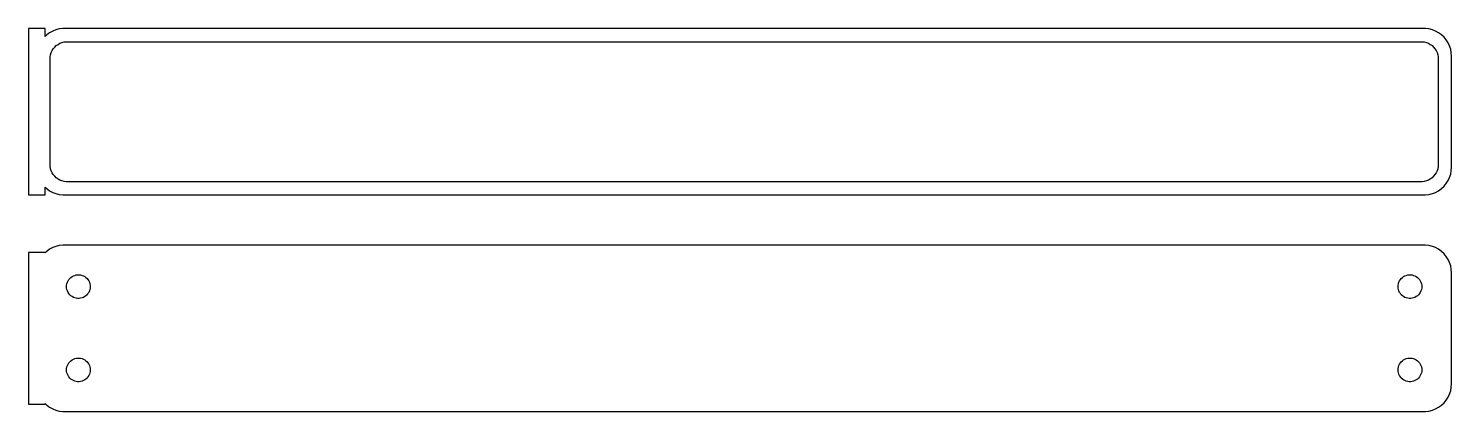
# Model space of a CAD drawing. Header units: metres. Extents: x -129 to 128, y 63 to 132.
import ezdxf

# ---------------------------------------------------------------- set-up
doc = ezdxf.new("R2010")
doc.units = ezdxf.units.M

msp = doc.modelspace()

# ---------------------------------------------------------------- linework, layer by layer
for p, q in [((-126, 131.979), (-129, 131.979)), ((-129, 131.979), (-129, 102.021)), ((-126, 130.559), (-126, 131.979)), ((-125.687, 130.853), (-126, 130.559)), ((-125.179, 131.222), (-125.687, 130.853)), ((-124.629, 131.524), (-125.179, 131.222)), ((-124.045, 131.755), (-124.629, 131.524)), ((-123.437, 131.911), (-124.045, 131.755)), ((-122.814, 131.99), (-123.437, 131.911)), ((122.814, 131.99), (-122.814, 131.99)), ((123.437, 131.911), (122.814, 131.99)), ((124.045, 131.755), (123.437, 131.911)), ((124.629, 131.524), (124.045, 131.755)), ((125.179, 131.222), (124.629, 131.524)), ((125.687, 130.853), (125.179, 131.222)), ((126.145, 130.423), (125.687, 130.853)), ((-124.728, 128), (-124.518, 128.33)), ((-124.518, 128.33), (-124.269, 128.631)), ((-124.269, 128.631), (-123.984, 128.899)), ((-123.984, 128.899), (-123.668, 129.128)), ((-123.668, 129.128), (-123.325, 129.317)), ((-123.325, 129.317), (-122.962, 129.461)), ((-122.962, 129.461), (-122.583, 129.558)), ((-122.583, 129.558), (-122.195, 129.607)), ((-122.195, 129.607), (122.195, 129.607)), ((122.195, 129.607), (122.583, 129.558)), ((122.583, 129.558), (122.962, 129.461)), ((122.962, 129.461), (123.325, 129.317)), ((123.325, 129.317), (123.668, 129.128)), ((123.668, 129.128), (123.984, 128.899)), ((123.984, 128.899), (124.269, 128.631)), ((124.269, 128.631), (124.518, 128.33)), ((124.518, 128.33), (124.728, 128)), ((126.545, 129.939), (126.145, 130.423)), ((126.882, 129.409), (126.545, 129.939)), ((127.149, 128.841), (126.882, 129.409)), ((127.343, 128.243), (127.149, 128.841)), ((-125.113, 126.5), (-125.088, 126.89)), ((-125.113, 107.5), (-125.113, 126.5)), ((-125.088, 126.89), (-125.015, 127.274)), ((-125.015, 127.274), (-124.894, 127.646)), ((-124.894, 127.646), (-124.728, 128)), ((124.728, 128), (124.894, 127.646)), ((124.894, 127.646), (125.015, 127.274)), ((125.015, 127.274), (125.088, 126.89)), ((125.088, 126.89), (125.113, 126.5)), ((125.113, 126.5), (125.113, 107.5)), ((127.461, 127.627), (127.343, 128.243)), ((127.5, 127), (127.461, 127.627)), ((127.5, 107), (127.5, 127)), ((-125.088, 107.11), (-125.113, 107.5)), ((-125.015, 106.726), (-125.088, 107.11)), ((-124.894, 106.354), (-125.015, 106.726)), ((-124.728, 106), (-124.894, 106.354)), ((-124.518, 105.67), (-124.728, 106)), ((-124.269, 105.369), (-124.518, 105.67)), ((-123.984, 105.101), (-124.269, 105.369)), ((124.269, 105.369), (123.984, 105.101)), ((124.518, 105.67), (124.269, 105.369)), ((124.728, 106), (124.518, 105.67)), ((124.894, 106.354), (124.728, 106)), ((125.015, 106.726), (124.894, 106.354)), ((125.088, 107.11), (125.015, 106.726)), ((125.113, 107.5), (125.088, 107.11)), ((127.149, 105.159), (127.343, 105.757)), ((127.343, 105.757), (127.461, 106.373)), ((127.461, 106.373), (127.5, 107)), ((-126, 102.021), (-126, 103.441)), ((-126, 103.441), (-125.687, 103.147)), ((-125.687, 103.147), (-125.179, 102.778)), ((-125.179, 102.778), (-124.629, 102.476)), ((-123.668, 104.872), (-123.984, 105.101)), ((-123.325, 104.683), (-123.668, 104.872)), ((-122.962, 104.539), (-123.325, 104.683)), ((-122.583, 104.442), (-122.962, 104.539)), ((-122.195, 104.393), (-122.583, 104.442)), ((122.195, 104.393), (-122.195, 104.393)), ((122.583, 104.442), (122.195, 104.393)), ((122.962, 104.539), (122.583, 104.442)), ((123.325, 104.683), (122.962, 104.539)), ((123.668, 104.872), (123.325, 104.683)), ((123.984, 105.101), (123.668, 104.872)), ((124.629, 102.476), (125.179, 102.778)), ((125.179, 102.778), (125.687, 103.147)), ((125.687, 103.147), (126.145, 103.577)), ((126.145, 103.577), (126.545, 104.061)), ((126.545, 104.061), (126.882, 104.591)), ((126.882, 104.591), (127.149, 105.159)), ((-129, 102.021), (-126, 102.021)), ((-124.629, 102.476), (-124.045, 102.245)), ((-124.045, 102.245), (-123.437, 102.089)), ((-123.437, 102.089), (-122.814, 102.01)), ((-122.814, 102.01), (122.814, 102.01)), ((122.814, 102.01), (123.437, 102.089)), ((123.437, 102.089), (124.045, 102.245)), ((124.045, 102.245), (124.629, 102.476)), ((-124.629, 92.5241), (-125.179, 92.2216)), ((-124.045, 92.7553), (-124.629, 92.5241)), ((-123.437, 92.9114), (-124.045, 92.7553)), ((-122.814, 92.9901), (-123.437, 92.9114)), ((122.814, 92.9901), (-122.814, 92.9901)), ((123.437, 92.9114), (122.814, 92.9901)), ((124.045, 92.7553), (123.437, 92.9114)), ((124.629, 92.5241), (124.045, 92.7553)), ((125.179, 92.2216), (124.629, 92.5241)), ((-126, 91.6526), (-129, 91.6526)), ((-129, 91.6526), (-129, 64.3474)), ((-125.687, 91.8526), (-126, 91.5587)), ((-126, 91.5587), (-126, 91.6526)), ((-125.179, 92.2216), (-125.687, 91.8526)), ((125.687, 91.8526), (125.179, 92.2216)), ((126.145, 91.4227), (125.687, 91.8526)), ((126.545, 90.9389), (126.145, 91.4227)), ((126.882, 90.4088), (126.545, 90.9389)), ((127.149, 89.8406), (126.882, 90.4088)), ((127.343, 89.2434), (127.149, 89.8406)), ((-121.361, 87.1453), (-121.144, 87.3029)), ((-121.144, 87.3029), (-120.909, 87.4321)), ((-120.909, 87.4321), (-120.66, 87.5308)), ((-120.66, 87.5308), (-120.4, 87.5975)), ((-120.4, 87.5975), (-120.134, 87.6311)), ((-120.134, 87.6311), (-119.866, 87.6311)), ((-119.866, 87.6311), (-119.6, 87.5975)), ((-119.6, 87.5975), (-119.34, 87.5308)), ((-119.34, 87.5308), (-119.091, 87.4321)), ((-119.091, 87.4321), (-118.856, 87.3029)), ((-118.856, 87.3029), (-118.639, 87.1453)), ((118.639, 87.1453), (118.856, 87.3029)), ((118.856, 87.3029), (119.091, 87.4321)), ((119.091, 87.4321), (119.34, 87.5308)), ((119.34, 87.5308), (119.6, 87.5975)), ((119.6, 87.5975), (119.866, 87.6311)), ((119.866, 87.6311), (120.134, 87.6311)), ((120.134, 87.6311), (120.4, 87.5975)), ((120.4, 87.5975), (120.66, 87.5308)), ((120.66, 87.5308), (120.909, 87.4321)), ((120.909, 87.4321), (121.144, 87.3029)), ((121.144, 87.3029), (121.361, 87.1453)), ((127.461, 88.6267), (127.343, 89.2434)), ((127.5, 88), (127.461, 88.6267)), ((127.5, 68), (127.5, 88)), ((-122.135, 85.5), (-122.118, 85.7676)), ((-122.118, 85.2324), (-122.135, 85.5)), ((-122.118, 85.7676), (-122.068, 86.031)), ((-122.068, 84.969), (-122.118, 85.2324)), ((-122.068, 86.031), (-121.985, 86.286)), ((-121.985, 84.7139), (-122.068, 84.969)), ((-121.985, 86.286), (-121.871, 86.5287)), ((-121.871, 84.4713), (-121.985, 84.7139)), ((-121.871, 86.5287), (-121.727, 86.7551)), ((-121.727, 86.7551), (-121.557, 86.9617)), ((-121.557, 86.9617), (-121.361, 87.1453)), ((-118.639, 87.1453), (-118.443, 86.9617)), ((-118.443, 86.9617), (-118.273, 86.7551)), ((-118.273, 86.7551), (-118.129, 86.5287)), ((-118.129, 86.5287), (-118.015, 86.286)), ((-118.015, 84.7139), (-118.129, 84.4713)), ((-118.015, 86.286), (-117.932, 86.031)), ((-117.932, 84.969), (-118.015, 84.7139)), ((-117.932, 86.031), (-117.882, 85.7676)), ((-117.882, 85.2324), (-117.932, 84.969)), ((-117.882, 85.7676), (-117.865, 85.5)), ((-117.865, 85.5), (-117.882, 85.2324)), ((117.865, 85.5), (117.882, 85.7676)), ((117.882, 85.2324), (117.865, 85.5)), ((117.882, 85.7676), (117.932, 86.031)), ((117.932, 84.969), (117.882, 85.2324)), ((117.932, 86.031), (118.015, 86.286)), ((118.015, 84.7139), (117.932, 84.969)), ((118.015, 86.286), (118.129, 86.5287)), ((118.129, 84.4713), (118.015, 84.7139)), ((118.129, 86.5287), (118.273, 86.7551)), ((118.273, 86.7551), (118.443, 86.9617)), ((118.443, 86.9617), (118.639, 87.1453)), ((121.361, 87.1453), (121.557, 86.9617)), ((121.557, 86.9617), (121.727, 86.7551)), ((121.727, 86.7551), (121.871, 86.5287)), ((121.871, 86.5287), (121.985, 86.286)), ((121.985, 84.7139), (121.871, 84.4713)), ((121.985, 86.286), (122.068, 86.031)), ((122.068, 84.969), (121.985, 84.7139)), ((122.068, 86.031), (122.118, 85.7676)), ((122.118, 85.2324), (122.068, 84.969)), ((122.118, 85.7676), (122.135, 85.5)), ((122.135, 85.5), (122.118, 85.2324)), ((-121.727, 84.2449), (-121.871, 84.4713)), ((-121.557, 84.0383), (-121.727, 84.2449)), ((-121.361, 83.8547), (-121.557, 84.0383)), ((-121.144, 83.6971), (-121.361, 83.8547)), ((-120.909, 83.5679), (-121.144, 83.6971)), ((-120.66, 83.4692), (-120.909, 83.5679)), ((-120.4, 83.4025), (-120.66, 83.4692)), ((-120.134, 83.3689), (-120.4, 83.4025)), ((-119.866, 83.3689), (-120.134, 83.3689)), ((-119.6, 83.4025), (-119.866, 83.3689)), ((-119.34, 83.4692), (-119.6, 83.4025)), ((-119.091, 83.5679), (-119.34, 83.4692)), ((-118.856, 83.6971), (-119.091, 83.5679)), ((-118.639, 83.8547), (-118.856, 83.6971)), ((-118.443, 84.0383), (-118.639, 83.8547)), ((-118.273, 84.2449), (-118.443, 84.0383)), ((-118.129, 84.4713), (-118.273, 84.2449)), ((118.273, 84.2449), (118.129, 84.4713)), ((118.443, 84.0383), (118.273, 84.2449)), ((118.639, 83.8547), (118.443, 84.0383)), ((118.856, 83.6971), (118.639, 83.8547)), ((119.091, 83.5679), (118.856, 83.6971)), ((119.34, 83.4692), (119.091, 83.5679)), ((119.6, 83.4025), (119.34, 83.4692)), ((119.866, 83.3689), (119.6, 83.4025)), ((120.134, 83.3689), (119.866, 83.3689)), ((120.4, 83.4025), (120.134, 83.3689)), ((120.66, 83.4692), (120.4, 83.4025)), ((120.909, 83.5679), (120.66, 83.4692)), ((121.144, 83.6971), (120.909, 83.5679)), ((121.361, 83.8547), (121.144, 83.6971)), ((121.557, 84.0383), (121.361, 83.8547)), ((121.727, 84.2449), (121.557, 84.0383)), ((121.871, 84.4713), (121.727, 84.2449)), ((-121.727, 71.7551), (-121.557, 71.9617)), ((-121.557, 71.9617), (-121.361, 72.1453)), ((-121.361, 72.1453), (-121.144, 72.3029)), ((-121.144, 72.3029), (-120.909, 72.4321)), ((-120.909, 72.4321), (-120.66, 72.5308)), ((-120.66, 72.5308), (-120.4, 72.5975)), ((-120.4, 72.5975), (-120.134, 72.6311)), ((-120.134, 72.6311), (-119.866, 72.6311)), ((-119.866, 72.6311), (-119.6, 72.5975)), ((-119.6, 72.5975), (-119.34, 72.5308)), ((-119.34, 72.5308), (-119.091, 72.4321)), ((-119.091, 72.4321), (-118.856, 72.3029)), ((-118.856, 72.3029), (-118.639, 72.1453)), ((-118.639, 72.1453), (-118.443, 71.9617)), ((-118.443, 71.9617), (-118.273, 71.7551)), ((118.273, 71.7551), (118.443, 71.9617)), ((118.443, 71.9617), (118.639, 72.1453)), ((118.639, 72.1453), (118.856, 72.3029)), ((118.856, 72.3029), (119.091, 72.4321)), ((119.091, 72.4321), (119.34, 72.5308)), ((119.34, 72.5308), (119.6, 72.5975)), ((119.6, 72.5975), (119.866, 72.6311)), ((119.866, 72.6311), (120.134, 72.6311)), ((120.134, 72.6311), (120.4, 72.5975)), ((120.4, 72.5975), (120.66, 72.5308)), ((120.66, 72.5308), (120.909, 72.4321)), ((120.909, 72.4321), (121.144, 72.3029)), ((121.144, 72.3029), (121.361, 72.1453)), ((121.361, 72.1453), (121.557, 71.9617)), ((121.557, 71.9617), (121.727, 71.7551)), ((-122.135, 70.5), (-122.118, 70.7676)), ((-122.118, 70.2324), (-122.135, 70.5)), ((-122.118, 70.7676), (-122.068, 71.031)), ((-122.068, 69.969), (-122.118, 70.2324)), ((-122.068, 71.031), (-121.985, 71.2861)), ((-121.985, 69.714), (-122.068, 69.969)), ((-121.985, 71.2861), (-121.871, 71.5287)), ((-121.871, 69.4713), (-121.985, 69.714)), ((-121.871, 71.5287), (-121.727, 71.7551)), ((-121.727, 69.2449), (-121.871, 69.4713)), ((-118.273, 71.7551), (-118.129, 71.5287)), ((-118.129, 69.4713), (-118.273, 69.2449)), ((-118.129, 71.5287), (-118.015, 71.2861)), ((-118.015, 69.714), (-118.129, 69.4713)), ((-118.015, 71.2861), (-117.932, 71.031)), ((-117.932, 69.969), (-118.015, 69.714)), ((-117.932, 71.031), (-117.882, 70.7676)), ((-117.882, 70.2324), (-117.932, 69.969)), ((-117.882, 70.7676), (-117.865, 70.5)), ((-117.865, 70.5), (-117.882, 70.2324)), ((117.865, 70.5), (117.882, 70.7676)), ((117.882, 70.2324), (117.865, 70.5)), ((117.882, 70.7676), (117.932, 71.031)), ((117.932, 69.969), (117.882, 70.2324)), ((117.932, 71.031), (118.015, 71.2861)), ((118.015, 69.714), (117.932, 69.969)), ((118.015, 71.2861), (118.129, 71.5287)), ((118.129, 69.4713), (118.015, 69.714)), ((118.129, 71.5287), (118.273, 71.7551)), ((118.273, 69.2449), (118.129, 69.4713)), ((121.727, 71.7551), (121.871, 71.5287)), ((121.871, 69.4713), (121.727, 69.2449)), ((121.871, 71.5287), (121.985, 71.2861)), ((121.985, 69.714), (121.871, 69.4713)), ((121.985, 71.2861), (122.068, 71.031)), ((122.068, 69.969), (121.985, 69.714)), ((122.068, 71.031), (122.118, 70.7676)), ((122.118, 70.2324), (122.068, 69.969)), ((122.118, 70.7676), (122.135, 70.5)), ((122.135, 70.5), (122.118, 70.2324)), ((-121.557, 69.0383), (-121.727, 69.2449)), ((-121.361, 68.8547), (-121.557, 69.0383)), ((-121.144, 68.6971), (-121.361, 68.8547)), ((-120.909, 68.5679), (-121.144, 68.6971)), ((-120.66, 68.4692), (-120.909, 68.5679)), ((-120.4, 68.4025), (-120.66, 68.4692)), ((-120.134, 68.3689), (-120.4, 68.4025)), ((-119.866, 68.3689), (-120.134, 68.3689)), ((-119.6, 68.4025), (-119.866, 68.3689)), ((-119.34, 68.4692), (-119.6, 68.4025)), ((-119.091, 68.5679), (-119.34, 68.4692)), ((-118.856, 68.6971), (-119.091, 68.5679)), ((-118.639, 68.8547), (-118.856, 68.6971)), ((-118.443, 69.0383), (-118.639, 68.8547)), ((-118.273, 69.2449), (-118.443, 69.0383)), ((118.443, 69.0383), (118.273, 69.2449)), ((118.639, 68.8547), (118.443, 69.0383)), ((118.856, 68.6971), (118.639, 68.8547)), ((119.091, 68.5679), (118.856, 68.6971)), ((119.34, 68.4692), (119.091, 68.5679)), ((119.6, 68.4025), (119.34, 68.4692)), ((119.866, 68.3689), (119.6, 68.4025)), ((120.134, 68.3689), (119.866, 68.3689)), ((120.4, 68.4025), (120.134, 68.3689)), ((120.66, 68.4692), (120.4, 68.4025)), ((120.909, 68.5679), (120.66, 68.4692)), ((121.144, 68.6971), (120.909, 68.5679)), ((121.361, 68.8547), (121.144, 68.6971)), ((121.557, 69.0383), (121.361, 68.8547)), ((121.727, 69.2449), (121.557, 69.0383)), ((127.149, 66.1594), (127.343, 66.7566)), ((127.343, 66.7566), (127.461, 67.3733)), ((127.461, 67.3733), (127.5, 68)), ((-129, 64.3474), (-126, 64.3474)), ((-126, 64.3474), (-126, 64.4413)), ((-126, 64.4413), (-125.687, 64.1474)), ((-125.687, 64.1474), (-125.179, 63.7784)), ((125.179, 63.7784), (125.687, 64.1474)), ((125.687, 64.1474), (126.145, 64.5773)), ((126.145, 64.5773), (126.545, 65.0611)), ((126.545, 65.0611), (126.882, 65.5912)), ((126.882, 65.5912), (127.149, 66.1594)), ((-125.179, 63.7784), (-124.629, 63.4759)), ((-124.629, 63.4759), (-124.045, 63.2447)), ((-124.045, 63.2447), (-123.437, 63.0886)), ((-123.437, 63.0886), (-122.814, 63.0099)), ((-122.814, 63.0099), (122.814, 63.0099)), ((122.814, 63.0099), (123.437, 63.0886)), ((123.437, 63.0886), (124.045, 63.2447)), ((124.045, 63.2447), (124.629, 63.4759)), ((124.629, 63.4759), (125.179, 63.7784))]:
    msp.add_line(p, q)

doc.saveas('drawing.dxf')
